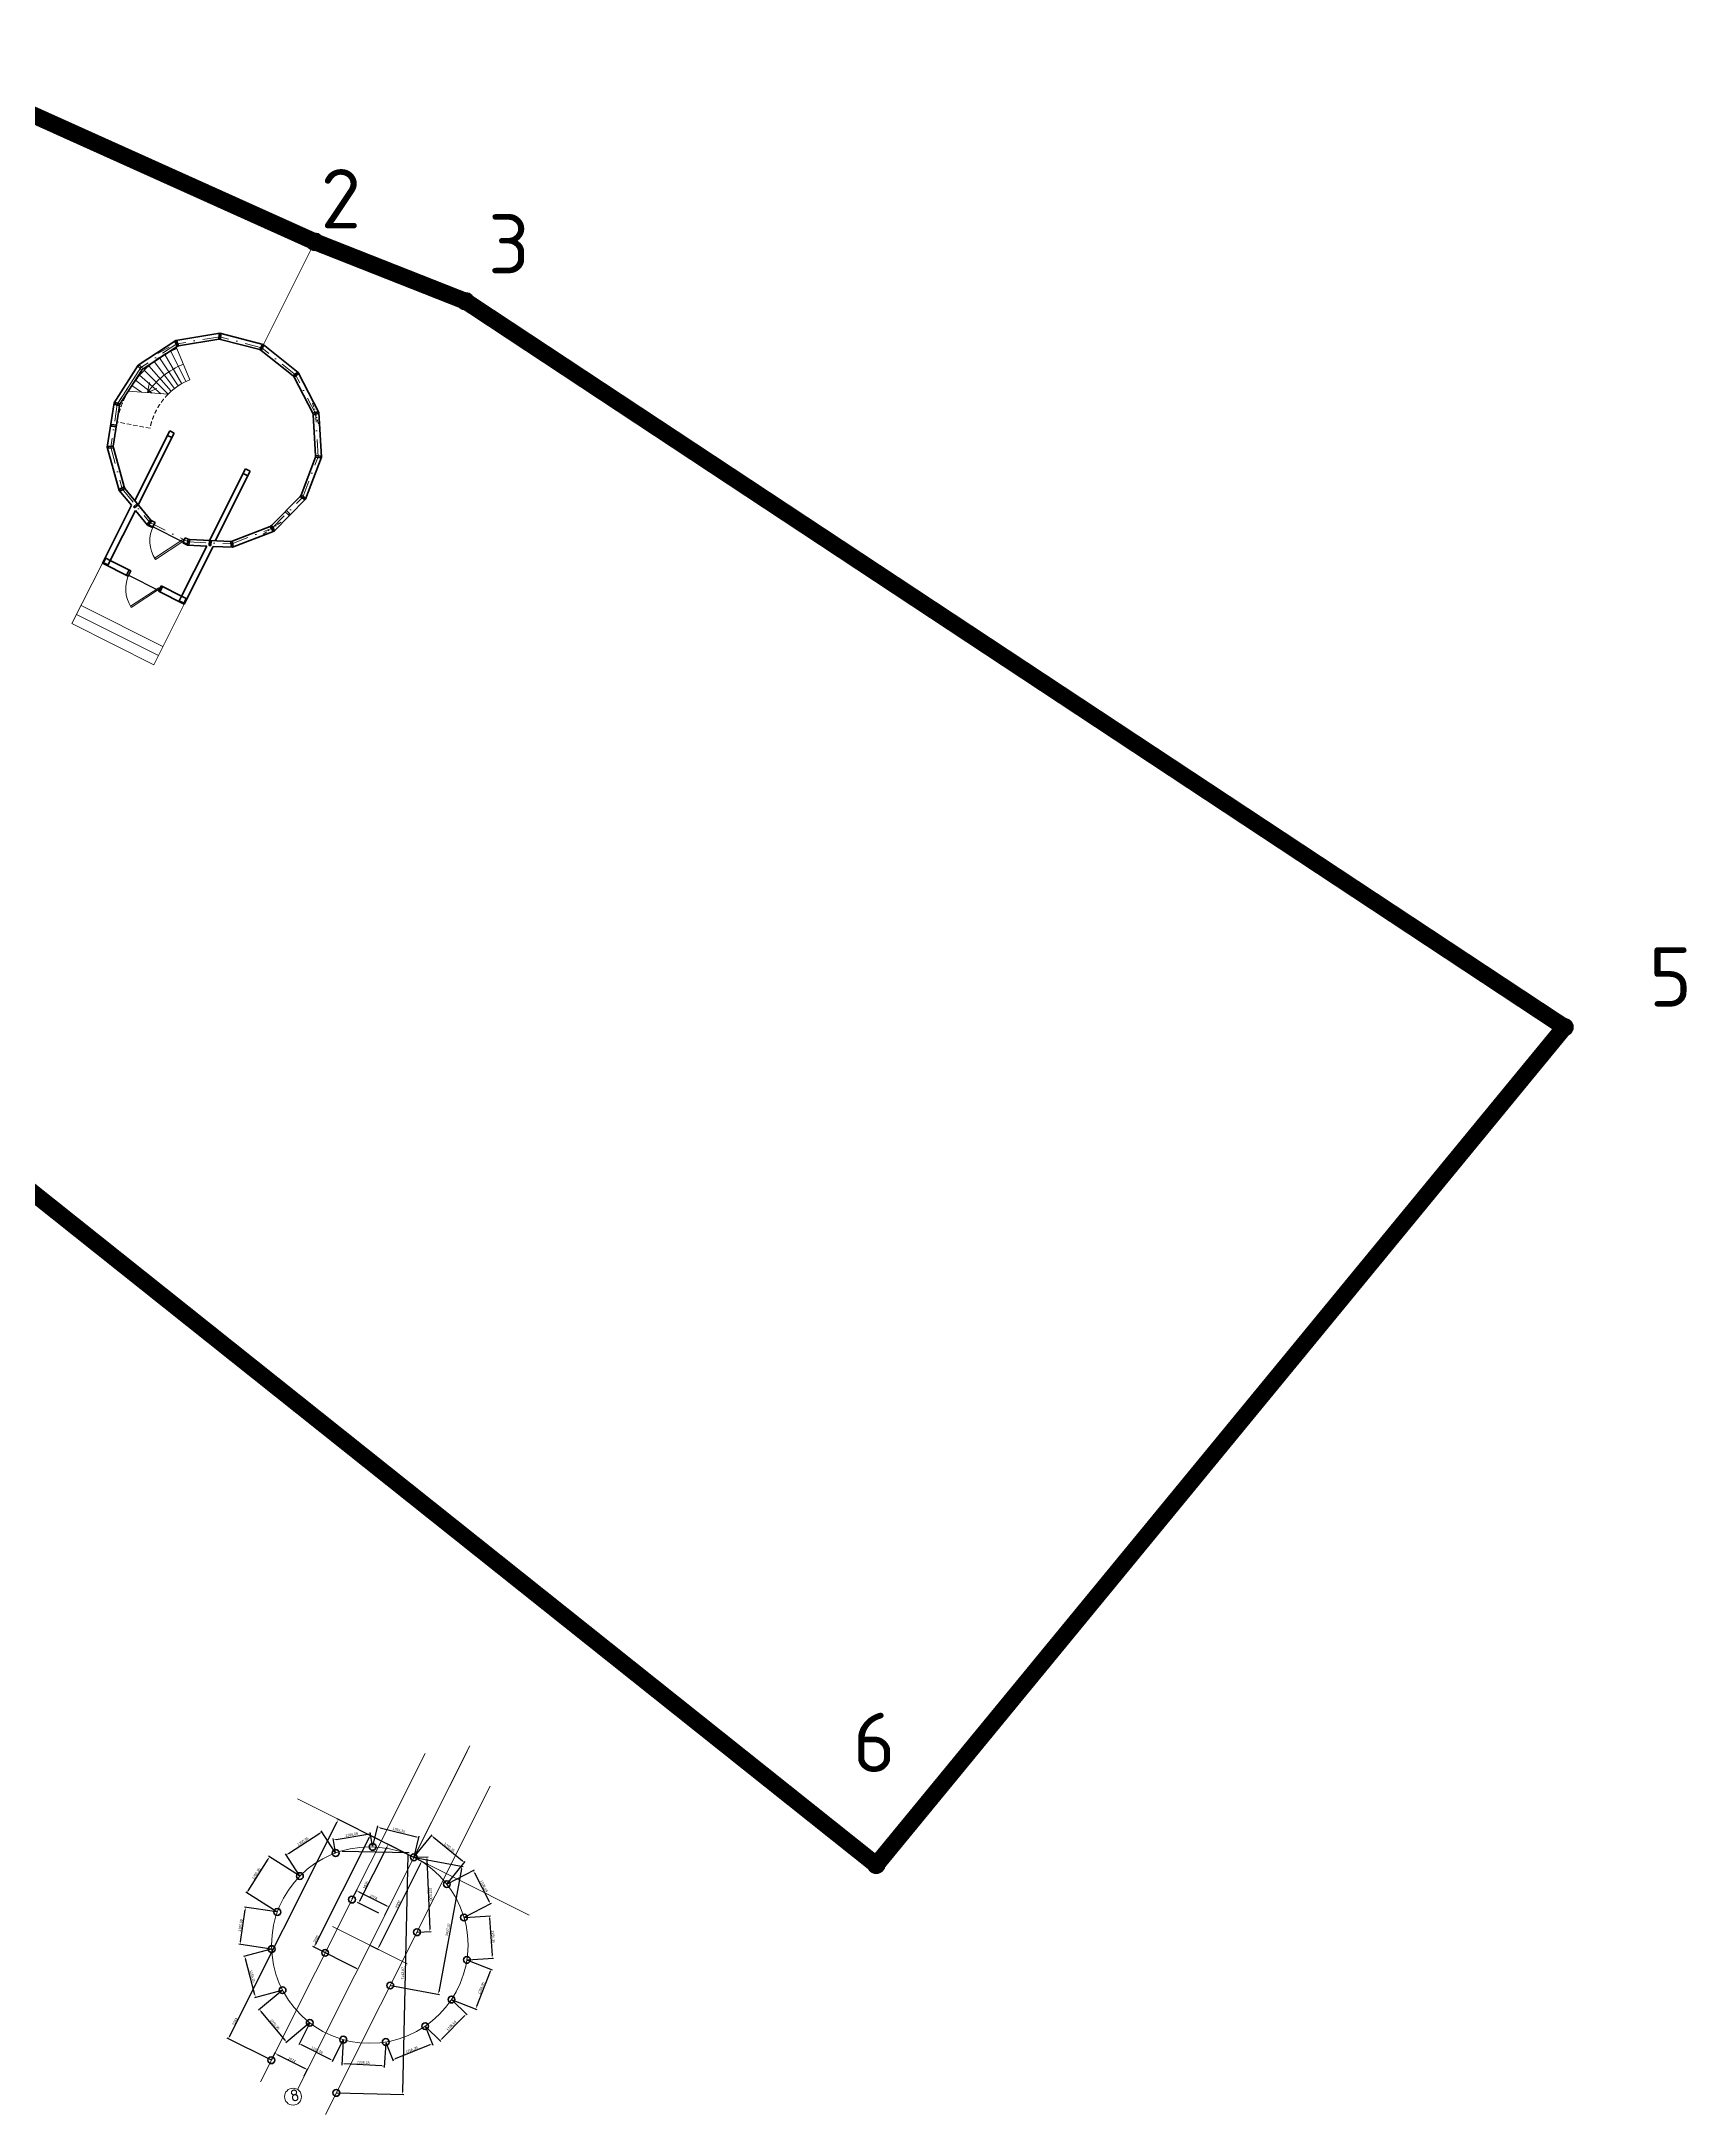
# Model space of a CAD drawing. Header units: millimetres. Extents: x -251276 to -64927, y -339544 to -199359.
# Drawn here: x -209830 to -161256, y -304895 to -243690 of the extents above; entities that cross this region are included whole.
import ezdxf

# ---------------------------------------------------------------- set-up
doc = ezdxf.new("R2010")
doc.units = ezdxf.units.MM
for name, pattern in [('CENTER2', [28.575, 19.05, -3.175, 3.175, -3.175]), ('штриховая', [19.05, 12.7, -6.35]), ('штрихпунктирнаяX2', [50.8, 25.4, -12.7, 0, -12.7])]:
    doc.linetypes.add(name, pattern=pattern)
doc.layers.get('0').update_dxf_attribs({"color": 251, "lineweight": 15})
for name, color, linetype, lineweight in [('границы', 1, 'Continuous', 70), ('линия', 7, 'Continuous', 30), ('Оси', 7, 'штрихпунктирнаяX2', 18), ('размеры', 7, 'Continuous', 18), ('Стены', 7, 'Continuous', 60), ('штриховая', 160, 'штриховая', 18)]:
    doc.layers.add(name, color=color, linetype=linetype, lineweight=lineweight)
doc.dimstyles.new('Аннотативный', dxfattribs={"dimscale": 0, "dimtxt": 2.5, "dimasz": 2.5, "dimexe": 1.25, "dimexo": 0.625, "dimtad": 1, "dimtxsty": 'Standard', "dimcen": 2.5, "dimadec": 0, "dimazin": 0, "dimtfac": 1, "dimtmove": 0, "dimatfit": 3, "dimfxl": 1, "dimarcsym": 0})

# ---------------------------------------------------------------- blocks, each defined once
blk = doc.blocks.new('*U77')
for p, q in [((0, 0), (0, -100)), ((1000, 0), (1000, -100))]:
    blk.add_line(p, q)
blk.add_lwpolyline([(0, 0), (500, 866), (538, 844), (38, -22)], close=True)
blk.add_arc((0, 0), 1000, 0, 60)
blk = doc.blocks.new('*D435')
at = {"color": 0, "lineweight": -2, "transparency": 16777216}
for p, q in [((-200427, -298582), (-199626, -296987)), ((-199002, -297217), (-199626, -296903)), ((-199870, -298946), (-200494, -298632))]:
    blk.add_line(p, q, dxfattribs=at)
at = {"color": 0, "transparency": 16777216}
for points in [[(-199637, -296981), (-199615, -296993), (-199593, -296920)], [(-200438, -298577), (-200416, -298588), (-200461, -298649)]]:
    blk.add_solid(points, dxfattribs=at)
at = {"layer": 'Defpoints', "color": 0, "transparency": 16777216}
for p in [(-199593, -296920), (-198985, -297225), (-199854, -298954)]:
    blk.add_point(p, dxfattribs=at)
at = {"color": 0, "transparency": 16777216, "insert": (-200258, -298119), "char_height": 75, "attachment_point": 5, "rotation": 63.33732}
blk.add_mtext('1935', dxfattribs=at)
blk = doc.blocks.new('*D436')
at = {"color": 0, "lineweight": -2, "transparency": 16777216}
for p, q in [((-200654, -298531), (-200513, -298249)), ((-200462, -298316), (-199637, -298731)), ((-199694, -299013), (-199553, -298731))]:
    blk.add_line(p, q, dxfattribs=at)
at = {"color": 0, "transparency": 16777216}
for points in [[(-200457, -298305), (-200468, -298328), (-200529, -298283)], [(-199631, -298720), (-199642, -298742), (-199570, -298765)]]:
    blk.add_solid(points, dxfattribs=at)
at = {"layer": 'Defpoints', "color": 0, "transparency": 16777216}
for p in [(-200662, -298548), (-199703, -299030), (-199570, -298765)]:
    blk.add_point(p, dxfattribs=at)
at = {"color": 0, "transparency": 16777216, "insert": (-200024, -298473), "char_height": 75, "attachment_point": 5, "rotation": 333.33732}
blk.add_mtext('1074', dxfattribs=at)
blk = doc.blocks.new('*D437')
at = {"color": 0, "lineweight": -2, "transparency": 16777216}
for p, q in [((-200159, -296720), (-201749, -299888)), ((-198851, -297292), (-200158, -296636)), ((-200509, -300594), (-201816, -299938))]:
    blk.add_line(p, q, dxfattribs=at)
at = {"color": 0, "transparency": 16777216}
for points in [[(-200170, -296714), (-200147, -296725), (-200125, -296653)], [(-201760, -299882), (-201738, -299893), (-201783, -299955)]]:
    blk.add_solid(points, dxfattribs=at)
at = {"layer": 'Defpoints', "color": 0, "transparency": 16777216}
for p in [(-198834, -297301), (-201783, -299955), (-200492, -300603)]:
    blk.add_point(p, dxfattribs=at)
at = {"color": 0, "transparency": 16777216, "insert": (-201724, -299712), "char_height": 75, "attachment_point": 5, "rotation": 63.33732}
blk.add_mtext('3695', dxfattribs=at)
blk = doc.blocks.new('*D438')
at = {"color": 0, "lineweight": -2, "transparency": 16777216}
for p, q in [((-198818, -297309), (-198572, -297432)), ((-198639, -297482), (-199873, -299940)), ((-200119, -299901), (-199874, -300024))]:
    blk.add_line(p, q, dxfattribs=at)
at = {"color": 0, "transparency": 16777216}
for points in [[(-198651, -297477), (-198628, -297488), (-198606, -297415)], [(-199885, -299934), (-199862, -299946), (-199907, -300007)]]:
    blk.add_solid(points, dxfattribs=at)
at = {"layer": 'Defpoints', "color": 0, "transparency": 16777216}
for p in [(-198834, -297301), (-200136, -299892), (-199907, -300007)]:
    blk.add_point(p, dxfattribs=at)
at = {"color": 0, "transparency": 16777216, "insert": (-199307, -298686), "char_height": 75, "attachment_point": 5, "rotation": 63.33732}
blk.add_mtext('2900', dxfattribs=at)
blk = doc.blocks.new('*D423')
at = {"color": 0, "lineweight": -2, "transparency": 16777216}
for p, q in [((-203036, -303275), (-202923, -303050)), ((-202873, -303118), (-202047, -303532)), ((-202076, -303757), (-201964, -303532))]:
    blk.add_line(p, q, dxfattribs=at)
at = {"color": 0, "transparency": 16777216}
for points in [[(-202868, -303106), (-202879, -303129), (-202940, -303084)], [(-202042, -303521), (-202053, -303543), (-201980, -303566)]]:
    blk.add_solid(points, dxfattribs=at)
at = {"layer": 'Defpoints', "color": 0, "transparency": 16777216}
for p in [(-203044, -303292), (-201980, -303566), (-202085, -303773)]:
    blk.add_point(p, dxfattribs=at)
at = {"color": 0, "transparency": 16777216, "insert": (-202435, -303275), "char_height": 75, "attachment_point": 5, "rotation": 333.33732}
blk.add_mtext('1074', dxfattribs=at)
blk = doc.blocks.new('*D424')
at = {"color": 0, "lineweight": -2, "transparency": 16777216}
for p, q in [((-199811, -296810), (-201095, -296165)), ((-204279, -302588), (-201096, -296249)), ((-203061, -303283), (-204346, -302638))]:
    blk.add_line(p, q, dxfattribs=at)
at = {"color": 0, "transparency": 16777216}
for points in [[(-201107, -296244), (-201084, -296255), (-201062, -296182)], [(-204290, -302582), (-204267, -302594), (-204312, -302655)]]:
    blk.add_solid(points, dxfattribs=at)
at = {"layer": 'Defpoints', "color": 0, "transparency": 16777216}
for p in [(-201062, -296182), (-199794, -296819), (-203044, -303292)]:
    blk.add_point(p, dxfattribs=at)
at = {"color": 0, "transparency": 16777216, "insert": (-204120, -302148), "char_height": 75, "attachment_point": 5, "rotation": 63.33732}
blk.add_mtext('7243', dxfattribs=at)
blk = doc.blocks.new('*D425')
at = {"color": 0, "lineweight": -2, "transparency": 16777216}
for p, q in [((-198823, -297286), (-198290, -296632)), ((-198256, -296709), (-197399, -297407)), ((-197849, -298079), (-197317, -297425))]:
    blk.add_line(p, q, dxfattribs=at)
at = {"color": 0, "transparency": 16777216}
for points in [[(-198248, -296699), (-198264, -296719), (-198314, -296662)], [(-197391, -297397), (-197407, -297417), (-197340, -297454)]]:
    blk.add_solid(points, dxfattribs=at)
at = {"layer": 'Defpoints', "color": 0, "transparency": 16777216}
for p in [(-198834, -297301), (-197340, -297454), (-197861, -298093)]:
    blk.add_point(p, dxfattribs=at)
at = {"color": 0, "transparency": 16777216, "insert": (-197788, -297009), "char_height": 75, "attachment_point": 5, "rotation": 320.83732}
blk.add_mtext('1255,35', dxfattribs=at)
blk = doc.blocks.new('*D426')
at = {"color": 0, "lineweight": -2, "transparency": 16777216}
for p, q in [((-197844, -298085), (-197047, -297673)), ((-197046, -297757), (-196607, -298606)), ((-197336, -299068), (-196539, -298656))]:
    blk.add_line(p, q, dxfattribs=at)
at = {"color": 0, "transparency": 16777216}
for points in [[(-197035, -297751), (-197057, -297762), (-197081, -297690)], [(-196596, -298601), (-196618, -298612), (-196572, -298673)]]:
    blk.add_solid(points, dxfattribs=at)
at = {"layer": 'Defpoints', "color": 0, "transparency": 16777216}
for p in [(-197861, -298093), (-196572, -298673), (-197353, -299077)]:
    blk.add_point(p, dxfattribs=at)
at = {"color": 0, "transparency": 16777216, "insert": (-196771, -298153), "char_height": 75, "attachment_point": 5, "rotation": 297.33732}
blk.add_mtext('1106,69', dxfattribs=at)
blk = doc.blocks.new('*D427')
at = {"color": 0, "lineweight": -2, "transparency": 16777216}
for p, q in [((-197334, -299075), (-196568, -299024)), ((-196601, -299101), (-196527, -300204)), ((-197250, -300328), (-196484, -300276))]:
    blk.add_line(p, q, dxfattribs=at)
at = {"color": 0, "transparency": 16777216}
for points in [[(-196588, -299100), (-196613, -299102), (-196606, -299026)], [(-196514, -300203), (-196539, -300205), (-196522, -300279)]]:
    blk.add_solid(points, dxfattribs=at)
at = {"layer": 'Defpoints', "color": 0, "transparency": 16777216}
for p in [(-197353, -299077), (-197269, -300329), (-196522, -300279)]:
    blk.add_point(p, dxfattribs=at)
at = {"color": 0, "transparency": 16777216, "insert": (-196501, -299649), "char_height": 75, "attachment_point": 5, "rotation": 273.83732}
blk.add_mtext('1255,35', dxfattribs=at)
blk = doc.blocks.new('*D428')
at = {"color": 0, "lineweight": -2, "transparency": 16777216}
for p, q in [((-197251, -300336), (-196520, -300619)), ((-196582, -300675), (-196981, -301706)), ((-197705, -301507), (-196973, -301790))]:
    blk.add_line(p, q, dxfattribs=at)
at = {"color": 0, "transparency": 16777216}
for points in [[(-196594, -300671), (-196570, -300680), (-196555, -300605)], [(-196993, -301702), (-196969, -301711), (-197008, -301776)]]:
    blk.add_solid(points, dxfattribs=at)
at = {"layer": 'Defpoints', "color": 0, "transparency": 16777216}
for p in [(-197269, -300329), (-197722, -301500), (-197008, -301776)]:
    blk.add_point(p, dxfattribs=at)
at = {"color": 0, "transparency": 16777216, "insert": (-196840, -301168), "char_height": 75, "attachment_point": 5, "rotation": 68.83732}
blk.add_mtext('1255,35', dxfattribs=at)
blk = doc.blocks.new('*D429')
at = {"color": 0, "lineweight": -2, "transparency": 16777216}
for p, q in [((-197709, -301513), (-197262, -301955)), ((-198487, -302300), (-198040, -302742)), ((-198013, -302662), (-197341, -301982))]:
    blk.add_line(p, q, dxfattribs=at)
at = {"color": 0, "transparency": 16777216}
for points in [[(-197350, -301973), (-197332, -301991), (-197288, -301928)], [(-198022, -302653), (-198005, -302671), (-198066, -302716)]]:
    blk.add_solid(points, dxfattribs=at)
at = {"layer": 'Defpoints', "color": 0, "transparency": 16777216}
for p in [(-197722, -301500), (-198500, -302287), (-197288, -301928)]:
    blk.add_point(p, dxfattribs=at)
at = {"color": 0, "transparency": 16777216, "insert": (-197722, -302278), "char_height": 75, "attachment_point": 5, "rotation": 45.33732}
blk.add_mtext('1106,69', dxfattribs=at)
blk = doc.blocks.new('*D430')
at = {"color": 0, "lineweight": -2, "transparency": 16777216}
for p, q in [((-198493, -302304), (-198275, -302847)), ((-199658, -302771), (-199441, -303314)), ((-198359, -302840), (-199385, -303251))]:
    blk.add_line(p, q, dxfattribs=at)
at = {"color": 0, "transparency": 16777216}
for points in [[(-198364, -302829), (-198354, -302852), (-198289, -302812)], [(-199390, -303240), (-199380, -303263), (-199455, -303279)]]:
    blk.add_solid(points, dxfattribs=at)
at = {"layer": 'Defpoints', "color": 0, "transparency": 16777216}
for p in [(-198500, -302287), (-199665, -302754), (-199455, -303279)]:
    blk.add_point(p, dxfattribs=at)
at = {"color": 0, "transparency": 16777216, "insert": (-198895, -302988), "char_height": 75, "attachment_point": 5, "rotation": 21.83732}
blk.add_mtext('1255,35', dxfattribs=at)
blk = doc.blocks.new('*D431')
at = {"color": 0, "lineweight": -2, "transparency": 16777216}
for p, q in [((-200920, -302703), (-200960, -303433)), ((-199666, -302773), (-199707, -303502)), ((-199779, -303461), (-200883, -303400))]:
    blk.add_line(p, q, dxfattribs=at)
at = {"color": 0, "transparency": 16777216}
for points in [[(-200882, -303387), (-200884, -303412), (-200958, -303395)], [(-199779, -303448), (-199780, -303473), (-199704, -303465)]]:
    blk.add_solid(points, dxfattribs=at)
at = {"layer": 'Defpoints', "color": 0, "transparency": 16777216}
for p in [(-200919, -302685), (-199665, -302754), (-200958, -303395)]:
    blk.add_point(p, dxfattribs=at)
at = {"color": 0, "transparency": 16777216, "insert": (-200328, -303368), "char_height": 75, "attachment_point": 5, "rotation": 356.83732}
blk.add_mtext('1255,35', dxfattribs=at)
blk = doc.blocks.new('*D432')
at = {"color": 0, "lineweight": -2, "transparency": 16777216}
for p, q in [((-201916, -302205), (-202234, -302838)), ((-201295, -303267), (-202150, -302838)), ((-200927, -302701), (-201245, -303334))]:
    blk.add_line(p, q, dxfattribs=at)
at = {"color": 0, "transparency": 16777216}
for points in [[(-202144, -302827), (-202156, -302849), (-202217, -302804)], [(-201289, -303256), (-201301, -303278), (-201228, -303301)]]:
    blk.add_solid(points, dxfattribs=at)
at = {"layer": 'Defpoints', "color": 0, "transparency": 16777216}
for p in [(-201908, -302188), (-202217, -302804), (-200919, -302685)]:
    blk.add_point(p, dxfattribs=at)
at = {"color": 0, "transparency": 16777216, "insert": (-201695, -302997), "char_height": 75, "attachment_point": 5, "rotation": 333.33732}
blk.add_mtext('1106,69', dxfattribs=at)
blk = doc.blocks.new('*D433')
at = {"color": 0, "lineweight": -2, "transparency": 16777216}
for p, q in [((-202726, -301236), (-203423, -301818)), ((-202639, -302700), (-203347, -301851)), ((-201922, -302200), (-202619, -302782))]:
    blk.add_line(p, q, dxfattribs=at)
at = {"color": 0, "transparency": 16777216}
for points in [[(-203337, -301843), (-203356, -301859), (-203395, -301794)], [(-202629, -302692), (-202648, -302708), (-202591, -302758)]]:
    blk.add_solid(points, dxfattribs=at)
at = {"layer": 'Defpoints', "color": 0, "transparency": 16777216}
for p in [(-202712, -301224), (-203395, -301794), (-201908, -302188)]:
    blk.add_point(p, dxfattribs=at)
at = {"color": 0, "transparency": 16777216, "insert": (-202945, -302236), "char_height": 75, "attachment_point": 5, "rotation": 309.83732}
blk.add_mtext('1255,35', dxfattribs=at)
blk = doc.blocks.new('*D434')
at = {"color": 0, "lineweight": -2, "transparency": 16777216}
for p, q in [((-203051, -300015), (-203866, -300231)), ((-203527, -301362), (-203810, -300294)), ((-202730, -301229), (-203544, -301445))]:
    blk.add_line(p, q, dxfattribs=at)
at = {"color": 0, "transparency": 16777216}
for points in [[(-203798, -300291), (-203822, -300297), (-203830, -300221)], [(-203515, -301359), (-203539, -301366), (-203508, -301435)]]:
    blk.add_solid(points, dxfattribs=at)
at = {"layer": 'Defpoints', "color": 0, "transparency": 16777216}
for p in [(-203830, -300221), (-203033, -300011), (-202712, -301224)]:
    blk.add_point(p, dxfattribs=at)
at = {"color": 0, "transparency": 16777216, "insert": (-203608, -300812), "char_height": 75, "attachment_point": 5, "rotation": 284.83732}
blk.add_mtext('1255,35', dxfattribs=at)
blk = doc.blocks.new('*D415')
at = {"color": 0, "lineweight": -2, "transparency": 16777216}
for p, q in [((-203957, -299794), (-203813, -298848)), ((-202885, -298914), (-203839, -298768)), ((-203052, -300008), (-204005, -299862))]:
    blk.add_line(p, q, dxfattribs=at)
at = {"color": 0, "transparency": 16777216}
for points in [[(-203825, -298846), (-203800, -298850), (-203801, -298774)], [(-203969, -299792), (-203945, -299796), (-203968, -299868)]]:
    blk.add_solid(points, dxfattribs=at)
at = {"layer": 'Defpoints', "color": 0, "transparency": 16777216}
for p in [(-203801, -298774), (-202867, -298917), (-203033, -300011)]:
    blk.add_point(p, dxfattribs=at)
at = {"color": 0, "transparency": 16777216, "insert": (-203947, -299312), "char_height": 75, "attachment_point": 5, "rotation": 81.33732}
blk.add_mtext('1106,69', dxfattribs=at)
blk = doc.blocks.new('*D416')
at = {"color": 0, "lineweight": -2, "transparency": 16777216}
for p, q in [((-203725, -298288), (-203136, -297353)), ((-202214, -297844), (-203128, -297269)), ((-202882, -298907), (-203796, -298332))]:
    blk.add_line(p, q, dxfattribs=at)
at = {"color": 0, "transparency": 16777216}
for points in [[(-203147, -297346), (-203126, -297359), (-203096, -297289)], [(-203735, -298282), (-203714, -298295), (-203765, -298352)]]:
    blk.add_solid(points, dxfattribs=at)
at = {"layer": 'Defpoints', "color": 0, "transparency": 16777216}
for p in [(-203096, -297289), (-202198, -297854), (-202867, -298917)]:
    blk.add_point(p, dxfattribs=at)
at = {"color": 0, "transparency": 16777216, "insert": (-203483, -297787), "char_height": 75, "attachment_point": 5, "rotation": 57.83732}
blk.add_mtext('1255,35', dxfattribs=at)
blk = doc.blocks.new('*D417')
at = {"color": 0, "lineweight": -2, "transparency": 16777216}
for p, q in [((-202539, -297188), (-201610, -296589)), ((-201154, -297157), (-201567, -296517)), ((-202209, -297838), (-202622, -297198))]:
    blk.add_line(p, q, dxfattribs=at)
at = {"color": 0, "transparency": 16777216}
for points in [[(-201617, -296579), (-201603, -296600), (-201547, -296548)], [(-202545, -297178), (-202532, -297199), (-202602, -297229)]]:
    blk.add_solid(points, dxfattribs=at)
at = {"layer": 'Defpoints', "color": 0, "transparency": 16777216}
for p in [(-201547, -296548), (-201144, -297173), (-202198, -297854)]:
    blk.add_point(p, dxfattribs=at)
at = {"color": 0, "transparency": 16777216, "insert": (-202108, -296836), "char_height": 75, "attachment_point": 5, "rotation": 32.83732}
blk.add_mtext('1255,35', dxfattribs=at)
blk = doc.blocks.new('*D418')
at = {"color": 0, "lineweight": -2, "transparency": 16777216}
for p, q in [((-201147, -297155), (-201213, -296748)), ((-201133, -296773), (-200189, -296618)), ((-200055, -296975), (-200121, -296569))]:
    blk.add_line(p, q, dxfattribs=at)
at = {"color": 0, "transparency": 16777216}
for points in [[(-201135, -296761), (-201131, -296786), (-201207, -296785)], [(-200191, -296606), (-200187, -296630), (-200115, -296606)]]:
    blk.add_solid(points, dxfattribs=at)
at = {"layer": 'Defpoints', "color": 0, "transparency": 16777216}
for p in [(-200115, -296606), (-201144, -297173), (-200052, -296994)]:
    blk.add_point(p, dxfattribs=at)
at = {"color": 0, "transparency": 16777216, "insert": (-200671, -296634), "char_height": 75, "attachment_point": 5, "rotation": 9.33732}
blk.add_mtext('1106,69', dxfattribs=at)
blk = doc.blocks.new('*D419')
at = {"color": 0, "lineweight": -2, "transparency": 16777216}
for p, q in [((-200047, -296975), (-199895, -296374)), ((-199832, -296428), (-198760, -296699)), ((-198830, -297282), (-198678, -296681))]:
    blk.add_line(p, q, dxfattribs=at)
at = {"color": 0, "transparency": 16777216}
for points in [[(-199829, -296416), (-199835, -296441), (-199904, -296410)], [(-198757, -296687), (-198763, -296711), (-198687, -296717)]]:
    blk.add_solid(points, dxfattribs=at)
at = {"layer": 'Defpoints', "color": 0, "transparency": 16777216}
for p in [(-198687, -296717), (-200052, -296994), (-198834, -297301)]:
    blk.add_point(p, dxfattribs=at)
at = {"color": 0, "transparency": 16777216, "insert": (-199280, -296503), "char_height": 75, "attachment_point": 5, "rotation": 345.83732}
blk.add_mtext('1255,35', dxfattribs=at)
blk = doc.blocks.new('*D420')
at = {"color": 0, "lineweight": -2, "transparency": 16777216}
for p, q in [((-198816, -297300), (-198413, -297283)), ((-198447, -297360), (-198362, -299421)), ((-198724, -299511), (-198322, -299494))]:
    blk.add_line(p, q, dxfattribs=at)
at = {"color": 0, "transparency": 16777216}
for points in [[(-198435, -297359), (-198460, -297360), (-198451, -297285)], [(-198350, -299421), (-198375, -299422), (-198359, -299496)]]:
    blk.add_solid(points, dxfattribs=at)
at = {"layer": 'Defpoints', "color": 0, "transparency": 16777216}
for p in [(-198834, -297301), (-198743, -299512), (-198359, -299496)]:
    blk.add_point(p, dxfattribs=at)
at = {"color": 0, "transparency": 16777216, "insert": (-198342, -298388), "char_height": 75, "attachment_point": 5, "rotation": 272.3693}
blk.add_mtext('2213,08', dxfattribs=at)
blk = doc.blocks.new('*D421')
at = {"color": 0, "lineweight": -2, "transparency": 16777216}
for p, q in [((-198816, -297304), (-197378, -297569)), ((-197428, -297636), (-198099, -301273)), ((-199514, -301088), (-198076, -301354))]:
    blk.add_line(p, q, dxfattribs=at)
at = {"color": 0, "transparency": 16777216}
for points in [[(-197440, -297634), (-197416, -297639), (-197415, -297563)], [(-198111, -301271), (-198087, -301275), (-198113, -301347)]]:
    blk.add_solid(points, dxfattribs=at)
at = {"layer": 'Defpoints', "color": 0, "transparency": 16777216}
for p in [(-198834, -297301), (-199533, -301085), (-198113, -301347)]:
    blk.add_point(p, dxfattribs=at)
at = {"color": 0, "transparency": 16777216, "insert": (-197825, -299443), "char_height": 75, "attachment_point": 5, "rotation": 79.54452}
blk.add_mtext('3847,92', dxfattribs=at)
blk = doc.blocks.new('*D422')
at = {"color": 0, "lineweight": -2, "transparency": 16777216}
for p, q in [((-200949, -297115), (-198978, -297158)), ((-199017, -297232), (-199171, -304223)), ((-201106, -304256), (-199135, -304299))]:
    blk.add_line(p, q, dxfattribs=at)
at = {"color": 0, "transparency": 16777216}
for points in [[(-199030, -297232), (-199005, -297232), (-199016, -297157)], [(-199183, -304223), (-199158, -304224), (-199172, -304298)]]:
    blk.add_solid(points, dxfattribs=at)
at = {"layer": 'Defpoints', "color": 0, "transparency": 16777216}
for p in [(-200968, -297114), (-201125, -304255), (-199172, -304298)]:
    blk.add_point(p, dxfattribs=at)
at = {"color": 0, "transparency": 16777216, "insert": (-199156, -300726), "char_height": 75, "attachment_point": 5, "rotation": 88.74173}
blk.add_mtext('7142,87', dxfattribs=at)

msp = doc.modelspace()

# ---------------------------------------------------------------- hatches: boundary and pattern name
at = {"layer": 'линия'}
h = msp.add_hatch(color=1, dxfattribs=at)
h.dxf.hatch_style = 1
h.paths.add_polyline_path([(-201999.524, -249545.589), (-201756.532, -249604.365), (-201815.307, -249847.357, 0.414213562), (-201513.539, -249663.14, 1)])
h.paths.add_polyline_path([(-201756.532, -249604.365), (-201999.524, -249545.589, 0.414213562), (-201815.307, -249847.357)])
h = msp.add_hatch(color=1, dxfattribs=at)
h.dxf.hatch_style = 1
h.paths.add_polyline_path([(-197543.625, -251304.085), (-197300.633, -251362.86), (-197359.408, -251605.853, 0.414213562), (-197057.64, -251421.636, 1)])
h.paths.add_polyline_path([(-197300.633, -251362.86), (-197543.625, -251304.085, 0.414213562), (-197359.408, -251605.853)])
h = msp.add_hatch(color=1, dxfattribs=at)
h.dxf.hatch_style = 1
h.paths.add_polyline_path([(-165102.321, -272733.415), (-164859.328, -272792.19), (-164918.103, -273035.183, 0.414213562), (-164616.336, -272850.965, 1)])
h.paths.add_polyline_path([(-164859.328, -272792.19), (-165102.321, -272733.415, 0.414213562), (-164918.103, -273035.183)])
h = msp.add_hatch(color=1, dxfattribs=at)
h.dxf.hatch_style = 1
h.paths.add_polyline_path([(-185425.313, -297464.289), (-185182.32, -297523.064), (-185241.095, -297766.056, 0.414213562), (-184939.327, -297581.839, 1)])
h.paths.add_polyline_path([(-185182.32, -297523.064), (-185425.313, -297464.289, 0.414213562), (-185241.095, -297766.056)])

# ---------------------------------------------------------------- linework, layer by layer
for p, q in [((-203327.111, -252732.188), (-201756.532, -249604.365)), ((-198834.389, -297300.673), (-197263.809, -294172.849))]:
    msp.add_line(p, q)
at = {"ltscale": 20}
msp.add_line((-206899.894, -253319.644), (-207577.303, -254376.331), dxfattribs=at)
at = {"ltscale": 100}
for p, q in [((-203365.367, -303930.775), (-198499.171, -294239.699)), ((-202274.761, -304152.208), (-197182.63, -294011.179)), ((-195426.85, -299011.706), (-202271.573, -295574.753)), ((-201445.777, -304894.662), (-196579.581, -295203.586)), ((-199033.842, -300445.588), (-201237.609, -299339.007))]:
    msp.add_line(p, q, dxfattribs=at)
msp.add_circle((-200135.726, -299892.298), 2900, dxfattribs=at)
at = {"lineweight": 60}
for centre in [(-201143.611, -297173.076), (-200051.582, -296993.519), (-198834.389, -297300.673), (-202198.373, -297853.796), (-197861.046, -298093.456), (-200662.49, -298547.969), (-202866.627, -298916.5), (-197352.821, -299076.551), (-198742.9, -299511.856), (-203033.313, -300010.568), (-201452.267, -300120.817), (-197268.808, -300329.087), (-202711.849, -301224.06), (-199532.677, -301084.704), (-197722.011, -301499.775), (-201907.659, -302188.001), (-198499.94, -302286.918), (-200918.648, -302684.615), (-199665.21, -302753.874), (-203044.385, -303291.537), (-201124.795, -304255.424)]:
    msp.add_circle(centre, 100, dxfattribs=at)
at = {"layer": 'границы', "color": 1, "linetype": 'CENTER2', "ltscale": 60, "const_width": 500}
for points in [[(-214340.287, -243939.64), (-201756.532, -249604.365)], [(-201756.532, -249604.365), (-197300.633, -251362.86)], [(-197300.633, -251362.86), (-164859.328, -272792.19)], [(-222165.045, -268050.667), (-185182.32, -297523.064)], [(-164859.328, -272792.19), (-185182.32, -297523.064)]]:
    msp.add_lwpolyline(points, dxfattribs=at)
at = {"layer": 'границы'}
for centre in [(-201756.532, -249604.365), (-197300.633, -251362.86), (-164859.328, -272792.19), (-185182.32, -297523.064)]:
    msp.add_circle(centre, 250, dxfattribs=at)
at = {"layer": 'линия', "ltscale": 20}
msp.add_line((-205532.025, -258530.595), (-206660.736, -257963.834), dxfattribs=at)
at = {"layer": 'линия'}
msp.add_line((-207259.775, -259449.577), (-206366.111, -259898.314), dxfattribs=at)
msp.add_arc((-204709.221, -255484.673), 2952.137, 112.42658994, 150.11889764, dxfattribs=at)
at = {"layer": 'Оси', "ltscale": 20}
msp.add_line((-206396.771, -252901), (-206063.167, -252711.584), dxfattribs=at)
at = {"layer": 'Оси', "ltscale": 5}
for p, q in [((-201822.785, -254364.21), (-201655.042, -254975.808)), ((-202751.639, -257883.594), (-203281.468, -258232.121))]:
    msp.add_line(p, q, dxfattribs=at)
at = {"layer": 'Оси', "ltscale": 20}
msp.add_lwpolyline([(-203327.111, -252732.188), (-204566.137, -252407.998), (-205829.903, -252615.793), (-206899.894, -253319.644), (-207591.097, -254397.848), (-207783.997, -255663.973), (-207445.241, -256899.096), (-206633.402, -257889.653), (-205488.854, -258464.366), (-204209.501, -258523.864), (-203016.554, -258057.858), (-202116.284, -257146.924), (-201664.357, -255948.573), (-201738.914, -254670.009), (-202327.064, -253532.308)], close=True, dxfattribs=at)
at = {"layer": 'размеры'}
for p, q in [((-205453.96, -253680.178), (-205835.459, -252755.809)), ((-205996.936, -254017.49), (-206656.581, -253265.912)), ((-205897.701, -253936.011), (-206506.511, -253142.695)), ((-205793.324, -253861.233), (-206348.667, -253029.611)), ((-205684.258, -253793.478), (-206183.729, -252927.147)), ((-205684.258, -253793.478), (-206183.729, -252927.147)), ((-205570.973, -253733.039), (-206012.413, -252835.748)), ((-206872.483, -254044.664), (-207166.682, -253848.826)), ((-206559.622, -254068.933), (-207053.829, -253690.816)), ((-206304.424, -254088.729), (-206930.833, -253540.566)), ((-206090.601, -254105.315), (-206798.225, -253398.727)), ((-206703.448, -254057.776), (-206645.052, -253758.44)), ((-206703.448, -254057.776), (-206425.414, -253932.439)), ((-206090.601, -254105.315), (-207268.904, -254013.913)), ((-208032.815, -259089.384), (-208930.289, -260876.712)), ((-208795.668, -260608.613), (-206378.361, -261822.419)), ((-208661.047, -260340.514), (-206243.74, -261554.32)), ((-205615.508, -260303.19), (-206512.982, -262090.518)), ((-208930.289, -260876.712), (-206512.982, -262090.518))]:
    msp.add_line(p, q, dxfattribs=at)
msp.add_circle((-202402.741, -304366.966), 250, dxfattribs=at)
for radius, end in [(2452.137, 144.41575745), (1952.137, 135.04197457)]:
    msp.add_arc((-204709.221, -255484.673), radius, 112.42658994, end, dxfattribs=at)
at = {"layer": 'Стены', "ltscale": 20}
for p, q in [((-205867.102, -252520.567), (-206972.609, -253247.78)), ((-205825.9, -252694.749), (-206828.976, -253354.582)), ((-204561.388, -252305.875), (-205867.102, -252520.567)), ((-204594.594, -252481.756), (-205779.328, -252676.556)), ((-203281.235, -252640.825), (-204561.388, -252305.875)), ((-203383.108, -252787.995), (-204544.648, -252484.079)), ((-202247.993, -253467.503), (-203281.235, -252640.825)), ((-206972.609, -253247.78), (-207686.755, -254361.773)), ((-202400.918, -253560.513), (-203338.424, -252810.431)), ((-206864.123, -253390.145), (-207512.1, -254400.921)), ((-201817.855, -254665.737), (-202369.224, -253599.185)), ((-201640.321, -254642.968), (-202247.993, -253467.503)), ((-207686.755, -254361.773), (-207886.058, -255669.925)), ((-207529.743, -254447.704), (-207710.58, -255634.65)), ((-207761.444, -254994.363), (-207768.975, -255043.793)), ((-201734.736, -255912.562), (-201804.63, -254713.956)), ((-201563.289, -255963.971), (-201640.321, -254642.968)), ((-207886.058, -255669.925), (-207536.057, -256946.045)), ((-207707.669, -255684.565), (-207390.098, -256842.446)), ((-202165.931, -257085.401), (-201742.266, -255961.991)), ((-202030.217, -257202.099), (-201563.289, -255963.971)), ((-207536.057, -256946.045), (-207176.689, -257384.524)), ((-207367.136, -256886.862), (-206606.068, -257815.471)), ((-207084.234, -257463.507), (-207115.928, -257424.836)), ((-207055.299, -257532.636), (-206697.271, -257969.481)), ((-203036.885, -257981.46), (-202192.916, -257127.494)), ((-202960.369, -258143.269), (-202030.217, -257202.099)), ((-202492.97, -257639.831), (-202528.117, -257675.394)), ((-206697.271, -257969.481), (-206552.709, -258042.07)), ((-206567.026, -257846.708), (-206477.248, -257891.788)), ((-204197.001, -258445.801), (-203078.658, -258008.938)), ((-204192.914, -258624.743), (-202960.369, -258143.269)), ((-205659.294, -258490.682), (-205514.732, -258563.271)), ((-205583.833, -258340.4), (-205494.055, -258385.48)), ((-205514.732, -258563.271), (-204950.831, -258589.496)), ((-205445.684, -258398.137), (-204246.338, -258453.914)), ((-204877.8, -258571.428), (-204827.854, -258573.75)), ((-204759.477, -258598.395), (-204192.914, -258624.743))]:
    msp.add_line(p, q, dxfattribs=at)
at = {"layer": 'Стены', "ltscale": 5}
for p, q in [((-205880.479, -252555.031), (-205833.906, -252536.838)), ((-205825.9, -252694.749), (-205880.479, -252555.031)), ((-205779.328, -252676.556), (-205833.906, -252536.838)), ((-205825.9, -252694.749), (-205779.328, -252676.556)), ((-204594.594, -252481.756), (-204587.626, -252331.918)), ((-204594.594, -252481.756), (-204544.648, -252484.079)), ((-204587.626, -252331.918), (-204537.68, -252334.241)), ((-204544.648, -252484.079), (-204537.68, -252334.241)), ((-203383.108, -252787.995), (-203315.797, -252653.945)), ((-203338.424, -252810.431), (-203271.114, -252676.382)), ((-203315.797, -252653.945), (-203271.114, -252676.382)), ((-206970.811, -253284.705), (-206935.665, -253249.143)), ((-206864.123, -253390.145), (-206970.811, -253284.705)), ((-206828.976, -253354.582), (-206935.665, -253249.143)), ((-206864.123, -253390.145), (-206828.976, -253354.582)), ((-203383.108, -252787.995), (-203338.424, -252810.431)), ((-202400.918, -253560.513), (-202284.904, -253465.431)), ((-202400.918, -253560.513), (-202369.224, -253599.185)), ((-202369.224, -253599.185), (-202253.21, -253504.102)), ((-202284.904, -253465.431), (-202253.21, -253504.102)), ((-207670.094, -254394.774), (-207652.451, -254347.991)), ((-207529.743, -254447.704), (-207670.094, -254394.774)), ((-207512.1, -254400.921), (-207652.451, -254347.991)), ((-207529.743, -254447.704), (-207512.1, -254400.921)), ((-207623.927, -255065.892), (-207768.975, -255043.793)), ((-207616.396, -255016.462), (-207761.444, -254994.363)), ((-201817.855, -254665.737), (-201673.197, -254626.062)), ((-201817.855, -254665.737), (-201804.63, -254713.956)), ((-201804.63, -254713.956), (-201659.972, -254674.281)), ((-201673.197, -254626.062), (-201659.972, -254674.281)), ((-207710.58, -255634.65), (-207860.325, -255643.382)), ((-207857.415, -255693.297), (-207860.325, -255643.382)), ((-207707.669, -255684.565), (-207857.415, -255693.297)), ((-207707.669, -255684.565), (-207710.58, -255634.65)), ((-201734.736, -255912.562), (-201742.266, -255961.991)), ((-201742.266, -255961.991), (-201593.978, -255984.584)), ((-201734.736, -255912.562), (-201586.447, -255935.154)), ((-201586.447, -255935.154), (-201593.978, -255984.584)), ((-207390.098, -256842.446), (-207523.345, -256911.33)), ((-207500.384, -256955.746), (-207523.345, -256911.33)), ((-207367.136, -256886.862), (-207500.384, -256955.746)), ((-207367.136, -256886.862), (-207390.098, -256842.446)), ((-207002.449, -257331.831), (-207115.928, -257424.836)), ((-206970.755, -257370.502), (-207084.234, -257463.507)), ((-202632.474, -257572.258), (-202528.117, -257675.394)), ((-202597.327, -257536.695), (-202492.97, -257639.831)), ((-202165.931, -257085.401), (-202192.916, -257127.494)), ((-202192.916, -257127.494), (-202066.637, -257208.448)), ((-202165.931, -257085.401), (-202039.652, -257166.355)), ((-202039.652, -257166.355), (-202066.637, -257208.448)), ((-206606.068, -257815.471), (-206699.778, -257932.597)), ((-206660.736, -257963.834), (-206699.778, -257932.597)), ((-206567.026, -257846.708), (-206660.736, -257963.834)), ((-206567.026, -257846.708), (-206606.068, -257815.471)), ((-203036.885, -257981.46), (-203078.658, -258008.938)), ((-203078.658, -258008.938), (-202996.222, -258134.255)), ((-203036.885, -257981.46), (-202954.45, -258106.777)), ((-202954.45, -258106.777), (-202996.222, -258134.255)), ((-205494.055, -258385.48), (-205532.025, -258530.595)), ((-205483.653, -258543.252), (-205532.025, -258530.595)), ((-205445.684, -258398.137), (-205494.055, -258385.48)), ((-205445.684, -258398.137), (-205483.653, -258543.252)), ((-204870.984, -258424.864), (-204877.8, -258571.428)), ((-204821.038, -258427.187), (-204827.854, -258573.75)), ((-204197.001, -258445.801), (-204246.338, -258453.914)), ((-204246.338, -258453.914), (-204222.001, -258601.926)), ((-204172.664, -258593.814), (-204222.001, -258601.926)), ((-204197.001, -258445.801), (-204172.664, -258593.814))]:
    msp.add_line(p, q, dxfattribs=at)
at = {"layer": 'Стены'}
for p, q in [((-206044.782, -255185.598), (-207076.875, -257241.021)), ((-205910.732, -255252.908), (-206044.782, -255185.598)), ((-205910.732, -255252.908), (-206044.782, -255185.598)), ((-205910.732, -255252.908), (-206972.794, -257368.014)), ((-205978.043, -255386.958), (-206112.092, -255319.647)), ((-205978.043, -255386.958), (-206112.092, -255319.647)), ((-203805.709, -256309.907), (-204867.771, -258425.013)), ((-203671.659, -256377.218), (-204703.752, -258432.641)), ((-203873.019, -256443.957), (-203738.97, -256511.267)), ((-203873.019, -256443.957), (-203738.97, -256511.267)), ((-203805.709, -256309.907), (-203671.659, -256377.218)), ((-203805.709, -256309.907), (-203671.659, -256377.218)), ((-207176.727, -257384.477), (-208032.815, -259089.384)), ((-207055.299, -257532.636), (-207797.895, -259011.522)), ((-206477.248, -257891.788), (-206552.709, -258042.07)), ((-204950.831, -258589.496), (-205693.371, -260068.27)), ((-205583.833, -258340.4), (-205659.294, -258490.682)), ((-204759.477, -258598.395), (-205615.508, -260303.19)), ((-207270.744, -259472.044), (-208032.815, -259089.384)), ((-207931.944, -258944.211), (-207999.255, -259078.261)), ((-207865.205, -259145.572), (-207999.255, -259078.261)), ((-207797.895, -259011.522), (-207931.944, -258944.211)), ((-207797.895, -259011.522), (-207865.205, -259145.572)), ((-207192.215, -259315.653), (-207797.895, -259011.522)), ((-207236.898, -259293.216), (-207315.427, -259449.607)), ((-207192.215, -259315.653), (-207270.744, -259472.044)), ((-206299.05, -259764.139), (-206377.579, -259920.53)), ((-206377.579, -259920.53), (-205615.508, -260303.19)), ((-206254.367, -259786.576), (-206332.896, -259942.967)), ((-206299.05, -259764.139), (-205693.371, -260068.27)), ((-205693.371, -260068.27), (-205760.681, -260202.32)), ((-205693.371, -260068.27), (-205559.321, -260135.581)), ((-205760.681, -260202.32), (-205626.632, -260269.63)), ((-205559.321, -260135.581), (-205626.632, -260269.63))]:
    msp.add_line(p, q, dxfattribs=at)
at = {"layer": 'штриховая', "ltscale": 10}
msp.add_line((-206625.264, -255111.019), (-207606.774, -254919.611), dxfattribs=at)
for radius, start in [(2952.137, 150.11889764), (1952.137, 135.04197457)]:
    msp.add_arc((-204709.221, -255484.673), radius, start, 168.96505149, dxfattribs=at)

# ---------------------------------------------------------------- block references
at = {"layer": 'размеры', "rotation": 153.3373236092439}
for p in [(-205628.707, -258429.767), (-206343.675, -259853.631)]:
    msp.add_blockref('*U77', p, dxfattribs=at)

# ---------------------------------------------------------------- texts
at = {"layer": 'размеры', "char_height": 1750, "attachment_point": 1}
for s, insert in [('{\\fISOCPEUR|b0|i0|c204|p34;2}', (-201588.42, -247457.289)), ('{\\fISOCPEUR|b0|i0|c204|p34;3}', (-196643.879, -248791.092)), ('{\\fISOCPEUR|b0|i0|c204|p34;5}', (-162367.815, -270432.859)), ('{\\fISOCPEUR|b0|i0|c204|p34;6}', (-185876.926, -293032.215))]:
    msp.add_mtext_dynamic_manual_height_columns(s, width=6.11387, gutter_width=12.5, heights=[0], dxfattribs=dict(at, insert=insert))
at = {"layer": 'размеры', "insert": (-202521.411, -304187.354), "char_height": 350, "attachment_point": 1, "rotation": 12.74952701}
msp.add_mtext_dynamic_manual_height_columns('{\\fISOCPEUR|b0|i0|c204|p34;8}', width=6.11387, gutter_width=12.5, heights=[0], dxfattribs=at)

# ---------------------------------------------------------------- dimensions: what is measured, and where the dimension line sits
for base, p1, p2, angle, picture, middle in [((-201061.956, -296182.141), (-203044.385, -303291.537), (-199794.184, -296818.729), 63.33732361, '*D424', (-204070.211, -302173.111)), ((-201782.935, -299954.778), (-198834.389, -297300.673), (-200492.472, -300602.761), 243.33732361, '*D437', (-201673.6, -299737.036)), ((-199592.538, -296919.982), (-199853.554, -298954.161), (-198985.248, -297224.921), 63.33732361, '*D435', (-200207.271, -298144.228))]:
    dim = msp.add_linear_dim(base=base, p1=p1, p2=p2, angle=angle, dimstyle='Аннотативный')
    dim.commit()
    dim.dimension.update_dxf_attribs({"geometry": picture, "text_midpoint": middle, "dimtype": 161})
for p1, p2, distance, picture, middle in [((-202198.373, -297853.796), (-201143.611, -297173.076), 743.547, '*D417', (-202108.075, -296836.185)), ((-201143.611, -297173.076), (-200051.582, -296993.519), 392.876, '*D418', (-200671.48, -296633.955)), ((-200051.582, -296993.519), (-198834.389, -297300.673), 601.7, '*D419', (-199280.472, -296503.084)), ((-198834.389, -297300.673), (-197861.046, -298093.456), 824.311, '*D425', (-197787.675, -297009.47)), ((-202866.627, -298916.5), (-202198.373, -297853.796), 1060.736, '*D416', (-203483.364, -297787.222)), ((-200967.943, -297114.274), (-201124.795, -304255.424), 1952.845, '*D422', (-199156.48, -300726.36)), ((-198834.389, -297300.673), (-200135.726, -299892.298), 255.834, '*D438', (-199306.696, -298686.046)), ((-198834.389, -297300.673), (-199532.677, -301084.704), 1443.841, '*D421', (-197825.127, -299443.362)), ((-198834.3886, -297300.6725), (-198742.8996, -299511.8557), 384.2097, '*D420', (-198342.3162, -298387.797)), ((-197861.046, -298093.456), (-197352.821, -299076.551), 878.512, '*D426', (-196771.015, -298152.865)), ((-200662.49, -298547.969), (-199702.695, -299029.912), 296.745, '*D436', (-200024.19, -298473.482)), ((-203033.313, -300010.568), (-202866.627, -298916.5), 945.632, '*D415', (-203946.601, -299311.692)), ((-197352.821, -299076.551), (-197268.808, -300329.087), 748.815, '*D427', (-196501.318, -299648.523)), ((-202711.849, -301224.06), (-203033.313, -300010.568), 823.697, '*D434', (-203608.397, -300812.238)), ((-197268.808, -300329.087), (-197722.011, -301499.775), 765.46, '*D428', (-196839.858, -301168.211)), ((-201907.659, -302188.001), (-202711.849, -301224.06), 889.281, '*D433', (-202944.611, -302235.675)), ((-198499.94, -302286.918), (-197722.011, -301499.775), -609.843, '*D429', (-197721.674, -302278.091)), ((-200918.648, -302684.615), (-201907.659, -302188.001), 689.485, '*D432', (-201694.505, -302996.621)), ((-198499.94, -302286.918), (-199665.21, -302753.874), 566.147, '*D430', (-198895.232, -302987.902)), ((-199665.21, -302753.874), (-200918.648, -302684.615), 711.935, '*D431', (-200327.759, -303367.689)), ((-203044.385, -303291.537), (-202084.59, -303773.48), 232.225, '*D423', (-202435.038, -303274.709))]:
    dim = msp.add_aligned_dim(p1=p1, p2=p2, distance=distance, dimstyle='Аннотативный')
    dim.commit()
    dim.dimension.update_dxf_attribs({"geometry": picture, "text_midpoint": middle})

doc.saveas('drawing.dxf')
